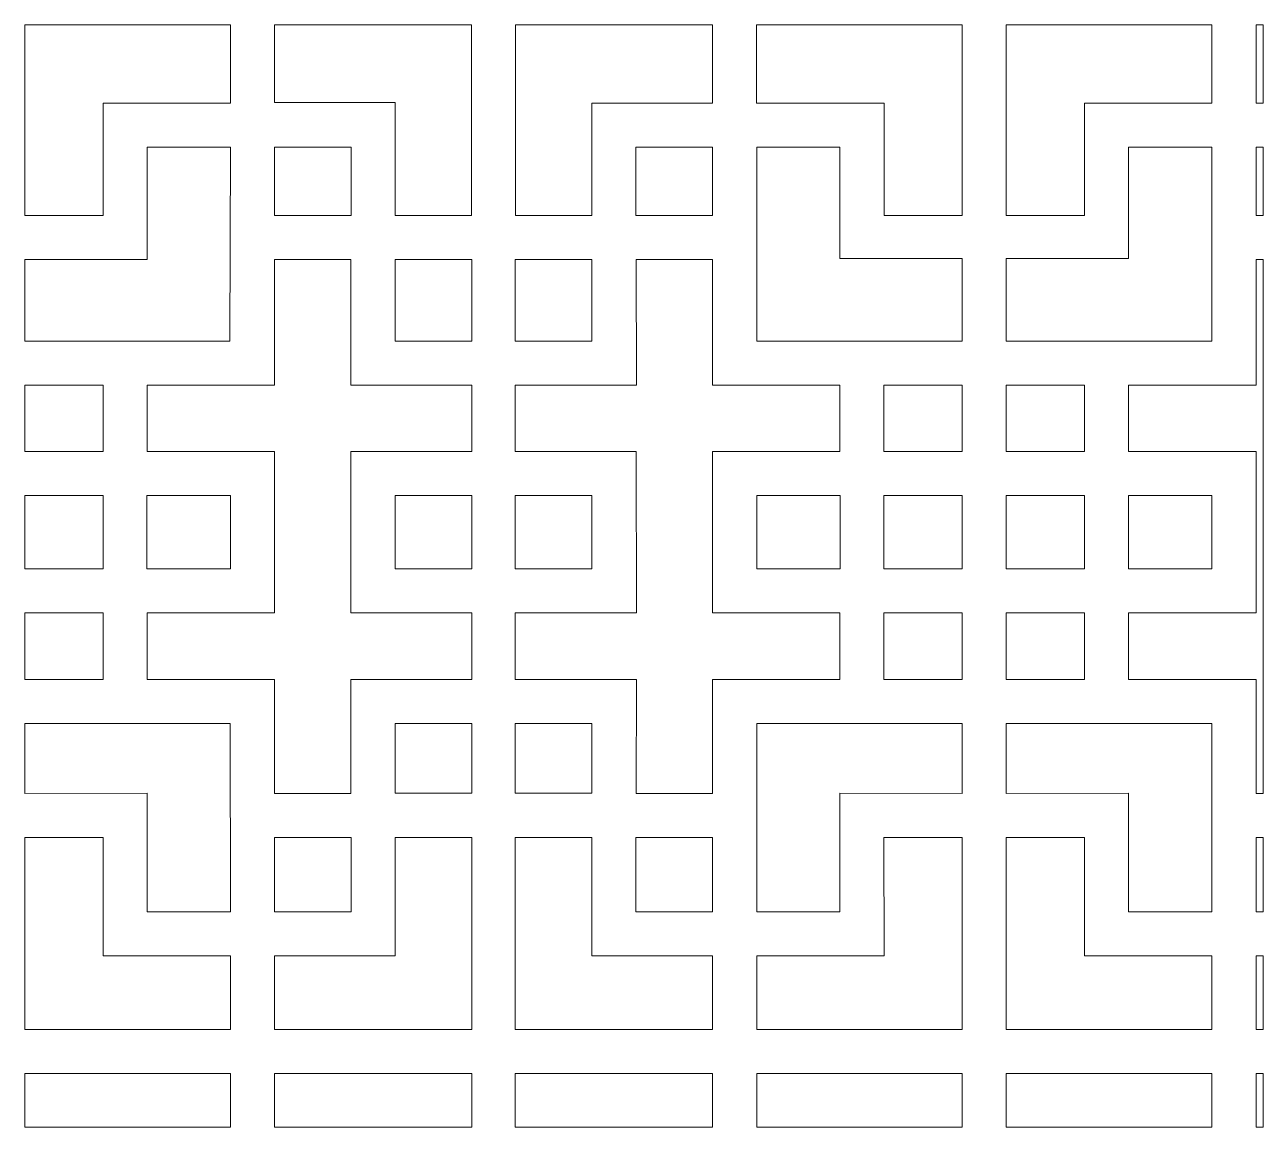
# Model space of a CAD drawing. Header units: centimetres. Extents: x -193 to 324, y -200 to 64.
# Drawn here: x -140.6 to -90, y -199.8 to -154.7 of the extents above; entities that cross this region are included whole.
import ezdxf

# ---------------------------------------------------------------- set-up
doc = ezdxf.new("R2010")
doc.units = ezdxf.units.CM
doc.header["$MEASUREMENT"] = 0
doc.layers.add('layer 1', color=7, linetype='Continuous')

msp = doc.modelspace()

# ---------------------------------------------------------------- linework, layer by layer
at = {"layer": 'layer 1', "color": 114, "lineweight": 9}
for points, knots in [([(-137.39316, -157.90268), (-137.39316, -157.90268), (-137.39315, -162.49268), (-137.39315, -162.49268), (-137.39315, -162.49268), (-137.39315, -162.49268), (-140.59065, -162.49268), (-140.59065, -162.49268), (-140.59065, -162.49268), (-140.59065, -162.49268), (-140.59065, -154.70268), (-140.59065, -154.70268), (-140.59065, -154.70268), (-140.59065, -154.70268), (-132.18565, -154.70268), (-132.18565, -154.70268), (-132.18565, -154.70268), (-132.18565, -154.70268), (-132.18565, -157.90268), (-132.18565, -157.90268), (-132.18565, -157.90268), (-132.18565, -157.90268), (-137.39316, -157.90268), (-137.39316, -157.90268)], [0, 0, 0, 0, 0.14285714, 0.14285714, 0.14285714, 0.14285714, 0.28571429, 0.28571429, 0.28571429, 0.28571429, 0.42857143, 0.42857143, 0.42857143, 0.42857143, 0.57142857, 0.57142857, 0.57142857, 0.57142857, 0.71428571, 0.71428571, 0.71428571, 0.71428571, 1, 1, 1, 1]), ([(-125.45315, -157.8771), (-125.45315, -157.8771), (-130.38565, -157.8771), (-130.38565, -157.8771), (-130.38565, -157.8771), (-130.38565, -157.8771), (-130.38565, -154.70268), (-130.38565, -154.70268), (-130.38565, -154.70268), (-130.38565, -154.70268), (-122.32815, -154.70268), (-122.32815, -154.70268), (-122.32815, -154.70268), (-122.32815, -154.70268), (-122.32815, -162.49268), (-122.32815, -162.49268), (-122.32815, -162.49268), (-122.32815, -162.49268), (-125.45315, -162.49268), (-125.45315, -162.49268), (-125.45315, -162.49268), (-125.45315, -162.49268), (-125.45315, -157.8771), (-125.45315, -157.8771)], [0, 0, 0, 0, 0.14285714, 0.14285714, 0.14285714, 0.14285714, 0.28571429, 0.28571429, 0.28571429, 0.28571429, 0.42857143, 0.42857143, 0.42857143, 0.42857143, 0.57142857, 0.57142857, 0.57142857, 0.57142857, 0.71428571, 0.71428571, 0.71428571, 0.71428571, 1, 1, 1, 1]), ([(-112.48065, -154.70268), (-112.48065, -154.70268), (-112.48065, -157.90268), (-112.48065, -157.90268), (-112.48065, -157.90268), (-112.48065, -157.90268), (-117.41315, -157.90267), (-117.41315, -157.90267), (-117.41315, -157.90267), (-117.41315, -157.90267), (-117.41315, -162.49268), (-117.41315, -162.49268), (-117.41315, -162.49268), (-117.41315, -162.49268), (-120.53815, -162.49268), (-120.53815, -162.49268), (-120.53815, -162.49268), (-120.53815, -162.49268), (-120.53815, -154.70268), (-120.53815, -154.70268), (-120.53815, -154.70268), (-120.53815, -154.70268), (-112.48065, -154.70268), (-112.48065, -154.70268)], [0, 0, 0, 0, 0.14285714, 0.14285714, 0.14285714, 0.14285714, 0.28571429, 0.28571429, 0.28571429, 0.28571429, 0.42857143, 0.42857143, 0.42857143, 0.42857143, 0.57142857, 0.57142857, 0.57142857, 0.57142857, 0.71428571, 0.71428571, 0.71428571, 0.71428571, 1, 1, 1, 1]), ([(-102.27565, -154.70268), (-102.27565, -154.70268), (-102.27565, -162.49268), (-102.27565, -162.49268), (-102.27565, -162.49268), (-102.27565, -162.49268), (-105.47315, -162.49268), (-105.47315, -162.49268), (-105.47315, -162.49268), (-105.47315, -162.49268), (-105.47315, -157.90268), (-105.47315, -157.90268), (-105.47315, -157.90268), (-105.47315, -157.90268), (-110.68065, -157.90268), (-110.68065, -157.90268), (-110.68065, -157.90268), (-110.68065, -157.90268), (-110.68065, -154.70268), (-110.68065, -154.70268), (-110.68065, -154.70268), (-110.68065, -154.70268), (-102.27565, -154.70268), (-102.27565, -154.70268)], [0, 0, 0, 0, 0.14285714, 0.14285714, 0.14285714, 0.14285714, 0.28571429, 0.28571429, 0.28571429, 0.28571429, 0.42857143, 0.42857143, 0.42857143, 0.42857143, 0.57142857, 0.57142857, 0.57142857, 0.57142857, 0.71428571, 0.71428571, 0.71428571, 0.71428571, 1, 1, 1, 1]), ([(-100.47609, -154.70268), (-100.47609, -154.70268), (-100.47609, -162.49268), (-100.47609, -162.49268), (-100.47609, -162.49268), (-100.47609, -162.49268), (-97.27859, -162.49268), (-97.27859, -162.49268), (-97.27859, -162.49268), (-97.27859, -162.49268), (-97.27859, -157.90268), (-97.27859, -157.90268), (-97.27859, -157.90268), (-97.27859, -157.90268), (-92.07109, -157.90268), (-92.07109, -157.90268), (-92.07109, -157.90268), (-92.07109, -157.90268), (-92.07109, -154.70268), (-92.07109, -154.70268), (-92.07109, -154.70268), (-92.07109, -154.70268), (-100.47609, -154.70268), (-100.47609, -154.70268)], [0, 0, 0, 0, 0.14285714, 0.14285714, 0.14285714, 0.14285714, 0.28571429, 0.28571429, 0.28571429, 0.28571429, 0.42857143, 0.42857143, 0.42857143, 0.42857143, 0.57142857, 0.57142857, 0.57142857, 0.57142857, 0.71428571, 0.71428571, 0.71428571, 0.71428571, 1, 1, 1, 1]), ([(-89.97661, -154.70268), (-89.97661, -154.70268), (-89.97661, -157.90266), (-89.97661, -157.90266), (-89.97661, -157.90266), (-89.97661, -157.90266), (-90.27109, -157.90268), (-90.27109, -157.90268), (-90.27109, -157.90268), (-90.27109, -157.90268), (-90.27109, -154.70268), (-90.27109, -154.70268), (-90.27109, -154.70268), (-90.27109, -154.70268), (-89.97661, -154.70268), (-89.97661, -154.70268)], [0, 0, 0, 0, 0.2, 0.2, 0.2, 0.2, 0.4, 0.4, 0.4, 0.4, 0.6, 0.6, 0.6, 0.6, 1, 1, 1, 1]), ([(-132.20426, -167.62774), (-132.20426, -167.62774), (-140.59065, -167.62767), (-140.59065, -167.62767), (-140.59065, -167.62767), (-140.59065, -167.62767), (-140.59065, -164.29267), (-140.59065, -164.29267), (-140.59065, -164.29267), (-140.59065, -164.29267), (-135.59065, -164.29313), (-135.59065, -164.29313), (-135.59065, -164.29313), (-135.59065, -164.29313), (-135.59065, -159.70268), (-135.59065, -159.70268), (-135.59065, -159.70268), (-135.59065, -159.70268), (-132.18815, -159.70268), (-132.18815, -159.70268), (-132.18815, -159.70268), (-132.18815, -159.70268), (-132.20426, -167.62774), (-132.20426, -167.62774)], [0, 0, 0, 0, 0.14285714, 0.14285714, 0.14285714, 0.14285714, 0.28571429, 0.28571429, 0.28571429, 0.28571429, 0.42857143, 0.42857143, 0.42857143, 0.42857143, 0.57142857, 0.57142857, 0.57142857, 0.57142857, 0.71428571, 0.71428571, 0.71428571, 0.71428571, 1, 1, 1, 1]), ([(-130.38565, -159.70268), (-130.38565, -159.70268), (-127.25315, -159.70268), (-127.25315, -159.70268), (-127.25315, -159.70268), (-127.25315, -159.70268), (-127.25315, -162.49268), (-127.25315, -162.49268), (-127.25315, -162.49268), (-127.25315, -162.49268), (-130.38565, -162.49268), (-130.38565, -162.49268), (-130.38565, -162.49268), (-130.38565, -162.49268), (-130.38565, -159.70268), (-130.38565, -159.70268)], [0, 0, 0, 0, 0.2, 0.2, 0.2, 0.2, 0.4, 0.4, 0.4, 0.4, 0.6, 0.6, 0.6, 0.6, 1, 1, 1, 1]), ([(-115.61315, -159.70268), (-115.61315, -159.70268), (-112.48065, -159.70268), (-112.48065, -159.70268), (-112.48065, -159.70268), (-112.48065, -159.70268), (-112.48065, -162.49268), (-112.48065, -162.49268), (-112.48065, -162.49268), (-112.48065, -162.49268), (-115.61315, -162.49268), (-115.61315, -162.49268), (-115.61315, -162.49268), (-115.61315, -162.49268), (-115.61315, -159.70268), (-115.61315, -159.70268)], [0, 0, 0, 0, 0.2, 0.2, 0.2, 0.2, 0.4, 0.4, 0.4, 0.4, 0.6, 0.6, 0.6, 0.6, 1, 1, 1, 1]), ([(-110.67815, -167.62767), (-110.67815, -167.62767), (-110.67815, -159.70268), (-110.67815, -159.70268), (-110.67815, -159.70268), (-110.67815, -159.70268), (-107.27412, -159.70268), (-107.27412, -159.70268), (-107.27412, -159.70268), (-107.27412, -159.70268), (-107.27565, -164.25893), (-107.27565, -164.25893), (-107.27565, -164.25893), (-107.27565, -164.25893), (-102.27565, -164.25893), (-102.27565, -164.25893), (-102.27565, -164.25893), (-102.27565, -164.25893), (-102.27565, -167.62767), (-102.27565, -167.62767), (-102.27565, -167.62767), (-102.27565, -167.62767), (-110.67815, -167.62767), (-110.67815, -167.62767)], [0, 0, 0, 0, 0.14285714, 0.14285714, 0.14285714, 0.14285714, 0.28571429, 0.28571429, 0.28571429, 0.28571429, 0.42857143, 0.42857143, 0.42857143, 0.42857143, 0.57142857, 0.57142857, 0.57142857, 0.57142857, 0.71428571, 0.71428571, 0.71428571, 0.71428571, 1, 1, 1, 1]), ([(-92.07359, -167.62767), (-92.07359, -167.62767), (-92.07359, -159.70268), (-92.07359, -159.70268), (-92.07359, -159.70268), (-92.07359, -159.70268), (-95.47762, -159.70268), (-95.47762, -159.70268), (-95.47762, -159.70268), (-95.47762, -159.70268), (-95.47609, -164.25893), (-95.47609, -164.25893), (-95.47609, -164.25893), (-95.47609, -164.25893), (-100.47609, -164.25893), (-100.47609, -164.25893), (-100.47609, -164.25893), (-100.47609, -164.25893), (-100.47609, -167.62767), (-100.47609, -167.62767), (-100.47609, -167.62767), (-100.47609, -167.62767), (-92.07359, -167.62767), (-92.07359, -167.62767)], [0, 0, 0, 0, 0.14285714, 0.14285714, 0.14285714, 0.14285714, 0.28571429, 0.28571429, 0.28571429, 0.28571429, 0.42857143, 0.42857143, 0.42857143, 0.42857143, 0.57142857, 0.57142857, 0.57142857, 0.57142857, 0.71428571, 0.71428571, 0.71428571, 0.71428571, 1, 1, 1, 1]), ([(-89.97661, -159.70268), (-89.97661, -159.70268), (-89.97661, -162.49266), (-89.97661, -162.49266), (-89.97661, -162.49266), (-89.97661, -162.49266), (-90.27109, -162.49268), (-90.27109, -162.49268), (-90.27109, -162.49268), (-90.27109, -162.49268), (-90.27109, -159.70268), (-90.27109, -159.70268), (-90.27109, -159.70268), (-90.27109, -159.70268), (-89.97661, -159.70268), (-89.97661, -159.70268)], [0, 0, 0, 0, 0.2, 0.2, 0.2, 0.2, 0.4, 0.4, 0.4, 0.4, 0.6, 0.6, 0.6, 0.6, 1, 1, 1, 1]), ([(-130.38564, -172.14268), (-130.38564, -172.14268), (-130.38565, -178.73766), (-130.38565, -178.73766), (-130.38565, -178.73766), (-130.38565, -178.73766), (-135.59065, -178.73767), (-135.59065, -178.73767), (-135.59065, -178.73767), (-135.59065, -178.73767), (-135.59065, -181.45767), (-135.59065, -181.45767), (-135.59065, -181.45767), (-135.59065, -181.45767), (-130.38565, -181.45767), (-130.38565, -181.45767), (-130.38565, -181.45767), (-130.38565, -181.45767), (-130.38565, -186.11768), (-130.38565, -186.11768), (-130.38565, -186.11768), (-130.38565, -186.11768), (-127.25815, -186.11768), (-127.25815, -186.11768), (-127.25815, -186.11768), (-127.25815, -186.11768), (-127.25815, -181.45519), (-127.25815, -181.45519), (-127.25815, -181.45519), (-127.25815, -181.45519), (-122.32315, -181.45767), (-122.32315, -181.45767), (-122.32315, -181.45767), (-122.32315, -181.45767), (-122.32315, -178.73767), (-122.32315, -178.73767), (-122.32315, -178.73767), (-122.32315, -178.73767), (-127.25815, -178.73767), (-127.25815, -178.73767), (-127.25815, -178.73767), (-127.25815, -178.73767), (-127.25815, -172.14269), (-127.25815, -172.14269), (-127.25815, -172.14269), (-127.25815, -172.14269), (-122.32315, -172.14268), (-122.32315, -172.14268), (-122.32315, -172.14268), (-122.32315, -172.14268), (-122.32315, -169.43017), (-122.32315, -169.43017), (-122.32315, -169.43017), (-122.32315, -169.43017), (-127.25815, -169.43018), (-127.25815, -169.43018), (-127.25815, -169.43018), (-127.25815, -169.43018), (-127.25815, -164.29267), (-127.25815, -164.29267), (-127.25815, -164.29267), (-127.25815, -164.29267), (-130.38565, -164.29267), (-130.38565, -164.29267), (-130.38565, -164.29267), (-130.38565, -164.29267), (-130.38565, -169.43017), (-130.38565, -169.43017), (-130.38565, -169.43017), (-130.38565, -169.43017), (-135.59065, -169.43017), (-135.59065, -169.43017), (-135.59065, -169.43017), (-135.59065, -169.43017), (-135.59065, -172.14268), (-135.59065, -172.14268), (-135.59065, -172.14268), (-135.59065, -172.14268), (-130.38564, -172.14268), (-130.38564, -172.14268)], [0, 0, 0, 0, 0.04761905, 0.04761905, 0.04761905, 0.04761905, 0.0952381, 0.0952381, 0.0952381, 0.0952381, 0.14285714, 0.14285714, 0.14285714, 0.14285714, 0.19047619, 0.19047619, 0.19047619, 0.19047619, 0.23809524, 0.23809524, 0.23809524, 0.23809524, 0.28571429, 0.28571429, 0.28571429, 0.28571429, 0.33333333, 0.33333333, 0.33333333, 0.33333333, 0.38095238, 0.38095238, 0.38095238, 0.38095238, 0.42857143, 0.42857143, 0.42857143, 0.42857143, 0.47619048, 0.47619048, 0.47619048, 0.47619048, 0.52380952, 0.52380952, 0.52380952, 0.52380952, 0.57142857, 0.57142857, 0.57142857, 0.57142857, 0.61904762, 0.61904762, 0.61904762, 0.61904762, 0.66666667, 0.66666667, 0.66666667, 0.66666667, 0.71428571, 0.71428571, 0.71428571, 0.71428571, 0.76190476, 0.76190476, 0.76190476, 0.76190476, 0.80952381, 0.80952381, 0.80952381, 0.80952381, 0.85714286, 0.85714286, 0.85714286, 0.85714286, 0.9047619, 0.9047619, 0.9047619, 0.9047619, 1, 1, 1, 1]), ([(-125.45315, -164.29517), (-125.45315, -164.29517), (-122.32315, -164.29517), (-122.32315, -164.29517), (-122.32315, -164.29517), (-122.32315, -164.29517), (-122.32315, -167.62767), (-122.32315, -167.62767), (-122.32315, -167.62767), (-122.32315, -167.62767), (-125.45315, -167.62767), (-125.45315, -167.62767), (-125.45315, -167.62767), (-125.45315, -167.62767), (-125.45315, -164.29517), (-125.45315, -164.29517)], [0, 0, 0, 0, 0.2, 0.2, 0.2, 0.2, 0.4, 0.4, 0.4, 0.4, 0.6, 0.6, 0.6, 0.6, 1, 1, 1, 1]), ([(-115.59567, -178.73767), (-115.59567, -178.73767), (-115.60815, -172.14267), (-115.60815, -172.14267), (-115.60815, -172.14267), (-115.60815, -172.14267), (-120.54315, -172.14268), (-120.54315, -172.14268), (-120.54315, -172.14268), (-120.54315, -172.14268), (-120.54315, -169.43017), (-120.54315, -169.43017), (-120.54315, -169.43017), (-120.54315, -169.43017), (-115.59568, -169.43017), (-115.59568, -169.43017), (-115.59568, -169.43017), (-115.59568, -169.43017), (-115.60815, -164.29267), (-115.60815, -164.29267), (-115.60815, -164.29267), (-115.60815, -164.29267), (-112.48065, -164.29267), (-112.48065, -164.29267), (-112.48065, -164.29267), (-112.48065, -164.29267), (-112.48065, -169.43017), (-112.48065, -169.43017), (-112.48065, -169.43017), (-112.48065, -169.43017), (-107.27565, -169.43017), (-107.27565, -169.43017), (-107.27565, -169.43017), (-107.27565, -169.43017), (-107.27565, -172.14268), (-107.27565, -172.14268), (-107.27565, -172.14268), (-107.27565, -172.14268), (-112.48065, -172.14267), (-112.48065, -172.14267), (-112.48065, -172.14267), (-112.48065, -172.14267), (-112.48065, -178.73768), (-112.48065, -178.73768), (-112.48065, -178.73768), (-112.48065, -178.73768), (-107.27565, -178.73767), (-107.27565, -178.73767), (-107.27565, -178.73767), (-107.27565, -178.73767), (-107.27565, -181.45767), (-107.27565, -181.45767), (-107.27565, -181.45767), (-107.27565, -181.45767), (-112.48065, -181.45518), (-112.48065, -181.45518), (-112.48065, -181.45518), (-112.48065, -181.45518), (-112.48065, -186.11768), (-112.48065, -186.11768), (-112.48065, -186.11768), (-112.48065, -186.11768), (-115.60815, -186.11768), (-115.60815, -186.11768), (-115.60815, -186.11768), (-115.60815, -186.11768), (-115.59568, -181.45767), (-115.59568, -181.45767), (-115.59568, -181.45767), (-115.59568, -181.45767), (-120.54315, -181.45767), (-120.54315, -181.45767), (-120.54315, -181.45767), (-120.54315, -181.45767), (-120.54315, -178.73767), (-120.54315, -178.73767), (-120.54315, -178.73767), (-120.54315, -178.73767), (-115.59567, -178.73767), (-115.59567, -178.73767)], [0, 0, 0, 0, 0.04761905, 0.04761905, 0.04761905, 0.04761905, 0.0952381, 0.0952381, 0.0952381, 0.0952381, 0.14285714, 0.14285714, 0.14285714, 0.14285714, 0.19047619, 0.19047619, 0.19047619, 0.19047619, 0.23809524, 0.23809524, 0.23809524, 0.23809524, 0.28571429, 0.28571429, 0.28571429, 0.28571429, 0.33333333, 0.33333333, 0.33333333, 0.33333333, 0.38095238, 0.38095238, 0.38095238, 0.38095238, 0.42857143, 0.42857143, 0.42857143, 0.42857143, 0.47619048, 0.47619048, 0.47619048, 0.47619048, 0.52380952, 0.52380952, 0.52380952, 0.52380952, 0.57142857, 0.57142857, 0.57142857, 0.57142857, 0.61904762, 0.61904762, 0.61904762, 0.61904762, 0.66666667, 0.66666667, 0.66666667, 0.66666667, 0.71428571, 0.71428571, 0.71428571, 0.71428571, 0.76190476, 0.76190476, 0.76190476, 0.76190476, 0.80952381, 0.80952381, 0.80952381, 0.80952381, 0.85714286, 0.85714286, 0.85714286, 0.85714286, 0.9047619, 0.9047619, 0.9047619, 0.9047619, 1, 1, 1, 1]), ([(-120.54315, -164.29517), (-120.54315, -164.29517), (-117.41315, -164.29517), (-117.41315, -164.29517), (-117.41315, -164.29517), (-117.41315, -164.29517), (-117.41315, -167.62767), (-117.41315, -167.62767), (-117.41315, -167.62767), (-117.41315, -167.62767), (-120.54315, -167.62767), (-120.54315, -167.62767), (-120.54315, -167.62767), (-120.54315, -167.62767), (-120.54315, -164.29517), (-120.54315, -164.29517)], [0, 0, 0, 0, 0.2, 0.2, 0.2, 0.2, 0.4, 0.4, 0.4, 0.4, 0.6, 0.6, 0.6, 0.6, 1, 1, 1, 1]), ([(-89.97661, -164.29267), (-89.97661, -164.29267), (-89.97661, -186.11763), (-89.97661, -186.11763), (-89.97661, -186.11763), (-89.97661, -186.11763), (-90.27109, -186.11768), (-90.27109, -186.11768), (-90.27109, -186.11768), (-90.27109, -186.11768), (-90.27109, -181.45518), (-90.27109, -181.45518), (-90.27109, -181.45518), (-90.27109, -181.45518), (-95.47609, -181.45767), (-95.47609, -181.45767), (-95.47609, -181.45767), (-95.47609, -181.45767), (-95.47609, -178.73767), (-95.47609, -178.73767), (-95.47609, -178.73767), (-95.47609, -178.73767), (-90.27109, -178.73768), (-90.27109, -178.73768), (-90.27109, -178.73768), (-90.27109, -178.73768), (-90.27109, -172.14267), (-90.27109, -172.14267), (-90.27109, -172.14267), (-90.27109, -172.14267), (-95.47609, -172.14268), (-95.47609, -172.14268), (-95.47609, -172.14268), (-95.47609, -172.14268), (-95.47609, -169.43017), (-95.47609, -169.43017), (-95.47609, -169.43017), (-95.47609, -169.43017), (-90.27109, -169.43017), (-90.27109, -169.43017), (-90.27109, -169.43017), (-90.27109, -169.43017), (-90.27109, -164.29267), (-90.27109, -164.29267), (-90.27109, -164.29267), (-90.27109, -164.29267), (-89.97661, -164.29267), (-89.97661, -164.29267)], [0, 0, 0, 0, 0.07692308, 0.07692308, 0.07692308, 0.07692308, 0.15384615, 0.15384615, 0.15384615, 0.15384615, 0.23076923, 0.23076923, 0.23076923, 0.23076923, 0.30769231, 0.30769231, 0.30769231, 0.30769231, 0.38461538, 0.38461538, 0.38461538, 0.38461538, 0.46153846, 0.46153846, 0.46153846, 0.46153846, 0.53846154, 0.53846154, 0.53846154, 0.53846154, 0.61538462, 0.61538462, 0.61538462, 0.61538462, 0.69230769, 0.69230769, 0.69230769, 0.69230769, 0.76923077, 0.76923077, 0.76923077, 0.76923077, 0.84615385, 0.84615385, 0.84615385, 0.84615385, 1, 1, 1, 1]), ([(-140.59065, -169.42768), (-140.59065, -169.42768), (-137.39065, -169.42768), (-137.39065, -169.42768), (-137.39065, -169.42768), (-137.39065, -169.42768), (-137.39065, -172.14268), (-137.39065, -172.14268), (-137.39065, -172.14268), (-137.39065, -172.14268), (-140.59065, -172.14268), (-140.59065, -172.14268), (-140.59065, -172.14268), (-140.59065, -172.14268), (-140.59065, -169.42768), (-140.59065, -169.42768)], [0, 0, 0, 0, 0.2, 0.2, 0.2, 0.2, 0.4, 0.4, 0.4, 0.4, 0.6, 0.6, 0.6, 0.6, 1, 1, 1, 1]), ([(-105.47565, -169.42768), (-105.47565, -169.42768), (-102.27565, -169.42768), (-102.27565, -169.42768), (-102.27565, -169.42768), (-102.27565, -169.42768), (-102.27565, -172.14268), (-102.27565, -172.14268), (-102.27565, -172.14268), (-102.27565, -172.14268), (-105.47565, -172.14268), (-105.47565, -172.14268), (-105.47565, -172.14268), (-105.47565, -172.14268), (-105.47565, -169.42768), (-105.47565, -169.42768)], [0, 0, 0, 0, 0.2, 0.2, 0.2, 0.2, 0.4, 0.4, 0.4, 0.4, 0.6, 0.6, 0.6, 0.6, 1, 1, 1, 1]), ([(-97.27609, -169.42768), (-97.27609, -169.42768), (-100.47609, -169.42768), (-100.47609, -169.42768), (-100.47609, -169.42768), (-100.47609, -169.42768), (-100.47609, -172.14268), (-100.47609, -172.14268), (-100.47609, -172.14268), (-100.47609, -172.14268), (-97.27609, -172.14268), (-97.27609, -172.14268), (-97.27609, -172.14268), (-97.27609, -172.14268), (-97.27609, -169.42768), (-97.27609, -169.42768)], [0, 0, 0, 0, 0.2, 0.2, 0.2, 0.2, 0.4, 0.4, 0.4, 0.4, 0.6, 0.6, 0.6, 0.6, 1, 1, 1, 1]), ([(-140.59065, -173.94268), (-140.59065, -173.94268), (-137.39065, -173.94268), (-137.39065, -173.94268), (-137.39065, -173.94268), (-137.39065, -173.94268), (-137.39065, -176.93767), (-137.39065, -176.93767), (-137.39065, -176.93767), (-137.39065, -176.93767), (-140.59065, -176.93767), (-140.59065, -176.93767), (-140.59065, -176.93767), (-140.59065, -176.93767), (-140.59065, -173.94268), (-140.59065, -173.94268)], [0, 0, 0, 0, 0.2, 0.2, 0.2, 0.2, 0.4, 0.4, 0.4, 0.4, 0.6, 0.6, 0.6, 0.6, 1, 1, 1, 1]), ([(-135.59565, -173.94268), (-135.59565, -173.94268), (-132.18815, -173.94268), (-132.18815, -173.94268), (-132.18815, -173.94268), (-132.18815, -173.94268), (-132.18815, -176.93267), (-132.18815, -176.93267), (-132.18815, -176.93267), (-132.18815, -176.93267), (-135.59565, -176.93267), (-135.59565, -176.93267), (-135.59565, -176.93267), (-135.59565, -176.93267), (-135.59565, -173.94268), (-135.59565, -173.94268)], [0, 0, 0, 0, 0.2, 0.2, 0.2, 0.2, 0.4, 0.4, 0.4, 0.4, 0.6, 0.6, 0.6, 0.6, 1, 1, 1, 1]), ([(-125.45315, -173.94017), (-125.45315, -173.94017), (-122.32065, -173.94017), (-122.32065, -173.94017), (-122.32065, -173.94017), (-122.32065, -173.94017), (-122.32065, -176.93767), (-122.32065, -176.93767), (-122.32065, -176.93767), (-122.32065, -176.93767), (-125.45315, -176.93767), (-125.45315, -176.93767), (-125.45315, -176.93767), (-125.45315, -176.93767), (-125.45315, -173.94017), (-125.45315, -173.94017)], [0, 0, 0, 0, 0.2, 0.2, 0.2, 0.2, 0.4, 0.4, 0.4, 0.4, 0.6, 0.6, 0.6, 0.6, 1, 1, 1, 1]), ([(-120.54315, -173.94017), (-120.54315, -173.94017), (-117.41315, -173.94017), (-117.41315, -173.94017), (-117.41315, -173.94017), (-117.41315, -173.94017), (-117.41315, -176.93767), (-117.41315, -176.93767), (-117.41315, -176.93767), (-117.41315, -176.93767), (-120.54315, -176.93767), (-120.54315, -176.93767), (-120.54315, -176.93767), (-120.54315, -176.93767), (-120.54315, -173.94017), (-120.54315, -173.94017)], [0, 0, 0, 0, 0.2, 0.2, 0.2, 0.2, 0.4, 0.4, 0.4, 0.4, 0.6, 0.6, 0.6, 0.6, 1, 1, 1, 1]), ([(-110.67815, -173.94268), (-110.67815, -173.94268), (-107.27065, -173.94268), (-107.27065, -173.94268), (-107.27065, -173.94268), (-107.27065, -173.94268), (-107.27065, -176.93267), (-107.27065, -176.93267), (-107.27065, -176.93267), (-107.27065, -176.93267), (-110.67815, -176.93267), (-110.67815, -176.93267), (-110.67815, -176.93267), (-110.67815, -176.93267), (-110.67815, -173.94268), (-110.67815, -173.94268)], [0, 0, 0, 0, 0.2, 0.2, 0.2, 0.2, 0.4, 0.4, 0.4, 0.4, 0.6, 0.6, 0.6, 0.6, 1, 1, 1, 1]), ([(-105.47565, -173.94268), (-105.47565, -173.94268), (-102.27565, -173.94268), (-102.27565, -173.94268), (-102.27565, -173.94268), (-102.27565, -173.94268), (-102.27565, -176.93767), (-102.27565, -176.93767), (-102.27565, -176.93767), (-102.27565, -176.93767), (-105.47565, -176.93767), (-105.47565, -176.93767), (-105.47565, -176.93767), (-105.47565, -176.93767), (-105.47565, -173.94268), (-105.47565, -173.94268)], [0, 0, 0, 0, 0.2, 0.2, 0.2, 0.2, 0.4, 0.4, 0.4, 0.4, 0.6, 0.6, 0.6, 0.6, 1, 1, 1, 1]), ([(-97.27609, -173.94268), (-97.27609, -173.94268), (-100.47609, -173.94268), (-100.47609, -173.94268), (-100.47609, -173.94268), (-100.47609, -173.94268), (-100.47609, -176.93767), (-100.47609, -176.93767), (-100.47609, -176.93767), (-100.47609, -176.93767), (-97.27609, -176.93767), (-97.27609, -176.93767), (-97.27609, -176.93767), (-97.27609, -176.93767), (-97.27609, -173.94268), (-97.27609, -173.94268)], [0, 0, 0, 0, 0.2, 0.2, 0.2, 0.2, 0.4, 0.4, 0.4, 0.4, 0.6, 0.6, 0.6, 0.6, 1, 1, 1, 1]), ([(-92.07359, -173.94268), (-92.07359, -173.94268), (-95.48109, -173.94268), (-95.48109, -173.94268), (-95.48109, -173.94268), (-95.48109, -173.94268), (-95.48109, -176.93267), (-95.48109, -176.93267), (-95.48109, -176.93267), (-95.48109, -176.93267), (-92.07359, -176.93267), (-92.07359, -176.93267), (-92.07359, -176.93267), (-92.07359, -176.93267), (-92.07359, -173.94268), (-92.07359, -173.94268)], [0, 0, 0, 0, 0.2, 0.2, 0.2, 0.2, 0.4, 0.4, 0.4, 0.4, 0.6, 0.6, 0.6, 0.6, 1, 1, 1, 1]), ([(-140.59014, -178.73354), (-140.59014, -178.73354), (-137.39225, -178.73354), (-137.39225, -178.73354), (-137.39225, -178.73354), (-137.39225, -178.73354), (-137.39225, -181.4599), (-137.39225, -181.4599), (-137.39225, -181.4599), (-137.39225, -181.4599), (-140.59014, -181.4599), (-140.59014, -181.4599), (-140.59014, -181.4599), (-140.59014, -181.4599), (-140.59014, -178.73354), (-140.59014, -178.73354)], [0, 0, 0, 0, 0.2, 0.2, 0.2, 0.2, 0.4, 0.4, 0.4, 0.4, 0.6, 0.6, 0.6, 0.6, 1, 1, 1, 1]), ([(-105.47565, -178.73518), (-105.47565, -178.73518), (-102.27565, -178.73518), (-102.27565, -178.73518), (-102.27565, -178.73518), (-102.27565, -178.73518), (-102.27565, -181.45767), (-102.27565, -181.45767), (-102.27565, -181.45767), (-102.27565, -181.45767), (-105.47565, -181.45767), (-105.47565, -181.45767), (-105.47565, -181.45767), (-105.47565, -181.45767), (-105.47565, -178.73518), (-105.47565, -178.73518)], [0, 0, 0, 0, 0.2, 0.2, 0.2, 0.2, 0.4, 0.4, 0.4, 0.4, 0.6, 0.6, 0.6, 0.6, 1, 1, 1, 1]), ([(-97.27609, -178.73518), (-97.27609, -178.73518), (-100.47609, -178.73518), (-100.47609, -178.73518), (-100.47609, -178.73518), (-100.47609, -178.73518), (-100.47609, -181.45767), (-100.47609, -181.45767), (-100.47609, -181.45767), (-100.47609, -181.45767), (-97.27609, -181.45767), (-97.27609, -181.45767), (-97.27609, -181.45767), (-97.27609, -181.45767), (-97.27609, -178.73518), (-97.27609, -178.73518)], [0, 0, 0, 0, 0.2, 0.2, 0.2, 0.2, 0.4, 0.4, 0.4, 0.4, 0.6, 0.6, 0.6, 0.6, 1, 1, 1, 1]), ([(-135.59065, -186.11268), (-135.59065, -186.11268), (-140.59065, -186.1139), (-140.59065, -186.1139), (-140.59065, -186.1139), (-140.59065, -186.1139), (-140.59065, -183.25768), (-140.59065, -183.25768), (-140.59065, -183.25768), (-140.59065, -183.25768), (-132.19355, -183.25768), (-132.19355, -183.25768), (-132.19355, -183.25768), (-132.19355, -183.25768), (-132.18815, -190.96018), (-132.18815, -190.96018), (-132.18815, -190.96018), (-132.18815, -190.96018), (-135.59065, -190.96018), (-135.59065, -190.96018), (-135.59065, -190.96018), (-135.59065, -190.96018), (-135.59065, -186.11268), (-135.59065, -186.11268)], [0, 0, 0, 0, 0.14285714, 0.14285714, 0.14285714, 0.14285714, 0.28571429, 0.28571429, 0.28571429, 0.28571429, 0.42857143, 0.42857143, 0.42857143, 0.42857143, 0.57142857, 0.57142857, 0.57142857, 0.57142857, 0.71428571, 0.71428571, 0.71428571, 0.71428571, 1, 1, 1, 1]), ([(-125.45315, -183.25518), (-125.45315, -183.25518), (-122.32315, -183.25518), (-122.32315, -183.25518), (-122.32315, -183.25518), (-122.32315, -183.25518), (-122.32315, -186.11268), (-122.32315, -186.11268), (-122.32315, -186.11268), (-122.32315, -186.11268), (-125.45315, -186.11268), (-125.45315, -186.11268), (-125.45315, -186.11268), (-125.45315, -186.11268), (-125.45315, -183.25518), (-125.45315, -183.25518)], [0, 0, 0, 0, 0.2, 0.2, 0.2, 0.2, 0.4, 0.4, 0.4, 0.4, 0.6, 0.6, 0.6, 0.6, 1, 1, 1, 1]), ([(-120.54315, -183.25518), (-120.54315, -183.25518), (-117.41065, -183.25518), (-117.41065, -183.25518), (-117.41065, -183.25518), (-117.41065, -183.25518), (-117.41065, -186.11268), (-117.41065, -186.11268), (-117.41065, -186.11268), (-117.41065, -186.11268), (-120.54315, -186.11268), (-120.54315, -186.11268), (-120.54315, -186.11268), (-120.54315, -186.11268), (-120.54315, -183.25518), (-120.54315, -183.25518)], [0, 0, 0, 0, 0.2, 0.2, 0.2, 0.2, 0.4, 0.4, 0.4, 0.4, 0.6, 0.6, 0.6, 0.6, 1, 1, 1, 1]), ([(-107.27565, -186.11268), (-107.27565, -186.11268), (-102.27565, -186.11768), (-102.27565, -186.11768), (-102.27565, -186.11768), (-102.27565, -186.11768), (-102.27565, -183.25768), (-102.27565, -183.25768), (-102.27565, -183.25768), (-102.27565, -183.25768), (-110.67815, -183.25768), (-110.67815, -183.25768), (-110.67815, -183.25768), (-110.67815, -183.25768), (-110.67815, -190.96018), (-110.67815, -190.96018), (-110.67815, -190.96018), (-110.67815, -190.96018), (-107.27565, -190.96018), (-107.27565, -190.96018), (-107.27565, -190.96018), (-107.27565, -190.96018), (-107.27565, -186.11268), (-107.27565, -186.11268)], [0, 0, 0, 0, 0.14285714, 0.14285714, 0.14285714, 0.14285714, 0.28571429, 0.28571429, 0.28571429, 0.28571429, 0.42857143, 0.42857143, 0.42857143, 0.42857143, 0.57142857, 0.57142857, 0.57142857, 0.57142857, 0.71428571, 0.71428571, 0.71428571, 0.71428571, 1, 1, 1, 1]), ([(-95.47609, -186.11268), (-95.47609, -186.11268), (-100.47609, -186.11768), (-100.47609, -186.11768), (-100.47609, -186.11768), (-100.47609, -186.11768), (-100.47609, -183.25768), (-100.47609, -183.25768), (-100.47609, -183.25768), (-100.47609, -183.25768), (-92.07359, -183.25768), (-92.07359, -183.25768), (-92.07359, -183.25768), (-92.07359, -183.25768), (-92.07359, -190.96018), (-92.07359, -190.96018), (-92.07359, -190.96018), (-92.07359, -190.96018), (-95.47609, -190.96018), (-95.47609, -190.96018), (-95.47609, -190.96018), (-95.47609, -190.96018), (-95.47609, -186.11268), (-95.47609, -186.11268)], [0, 0, 0, 0, 0.14285714, 0.14285714, 0.14285714, 0.14285714, 0.28571429, 0.28571429, 0.28571429, 0.28571429, 0.42857143, 0.42857143, 0.42857143, 0.42857143, 0.57142857, 0.57142857, 0.57142857, 0.57142857, 0.71428571, 0.71428571, 0.71428571, 0.71428571, 1, 1, 1, 1]), ([(-140.59065, -187.91518), (-140.59065, -187.91518), (-137.39065, -187.91518), (-137.39065, -187.91518), (-137.39065, -187.91518), (-137.39065, -187.91518), (-137.39314, -192.76018), (-137.39314, -192.76018), (-137.39314, -192.76018), (-137.39314, -192.76018), (-132.18815, -192.76018), (-132.18815, -192.76018), (-132.18815, -192.76018), (-132.18815, -192.76018), (-132.18815, -195.77018), (-132.18815, -195.77018), (-132.18815, -195.77018), (-132.18815, -195.77018), (-140.59065, -195.77018), (-140.59065, -195.77018), (-140.59065, -195.77018), (-140.59065, -195.77018), (-140.59065, -187.91518), (-140.59065, -187.91518)], [0, 0, 0, 0, 0.14285714, 0.14285714, 0.14285714, 0.14285714, 0.28571429, 0.28571429, 0.28571429, 0.28571429, 0.42857143, 0.42857143, 0.42857143, 0.42857143, 0.57142857, 0.57142857, 0.57142857, 0.57142857, 0.71428571, 0.71428571, 0.71428571, 0.71428571, 1, 1, 1, 1]), ([(-130.38565, -187.91268), (-130.38565, -187.91268), (-127.25315, -187.91268), (-127.25315, -187.91268), (-127.25315, -187.91268), (-127.25315, -187.91268), (-127.25315, -190.96018), (-127.25315, -190.96018), (-127.25315, -190.96018), (-127.25315, -190.96018), (-130.38565, -190.96018), (-130.38565, -190.96018), (-130.38565, -190.96018), (-130.38565, -190.96018), (-130.38565, -187.91268), (-130.38565, -187.91268)], [0, 0, 0, 0, 0.2, 0.2, 0.2, 0.2, 0.4, 0.4, 0.4, 0.4, 0.6, 0.6, 0.6, 0.6, 1, 1, 1, 1]), ([(-125.45315, -192.76018), (-125.45315, -192.76018), (-125.45315, -187.91518), (-125.45315, -187.91518), (-125.45315, -187.91518), (-125.45315, -187.91518), (-122.32315, -187.91518), (-122.32315, -187.91518), (-122.32315, -187.91518), (-122.32315, -187.91518), (-122.32315, -195.77018), (-122.32315, -195.77018), (-122.32315, -195.77018), (-122.32315, -195.77018), (-130.38565, -195.77018), (-130.38565, -195.77018), (-130.38565, -195.77018), (-130.38565, -195.77018), (-130.38565, -192.76018), (-130.38565, -192.76018), (-130.38565, -192.76018), (-130.38565, -192.76018), (-125.45315, -192.76018), (-125.45315, -192.76018)], [0, 0, 0, 0, 0.14285714, 0.14285714, 0.14285714, 0.14285714, 0.28571429, 0.28571429, 0.28571429, 0.28571429, 0.42857143, 0.42857143, 0.42857143, 0.42857143, 0.57142857, 0.57142857, 0.57142857, 0.57142857, 0.71428571, 0.71428571, 0.71428571, 0.71428571, 1, 1, 1, 1]), ([(-120.54315, -195.77018), (-120.54315, -195.77018), (-120.54315, -187.91518), (-120.54315, -187.91518), (-120.54315, -187.91518), (-120.54315, -187.91518), (-117.41064, -187.91518), (-117.41064, -187.91518), (-117.41064, -187.91518), (-117.41064, -187.91518), (-117.41315, -192.76018), (-117.41315, -192.76018), (-117.41315, -192.76018), (-117.41315, -192.76018), (-112.48065, -192.76018), (-112.48065, -192.76018), (-112.48065, -192.76018), (-112.48065, -192.76018), (-112.48065, -195.77018), (-112.48065, -195.77018), (-112.48065, -195.77018), (-112.48065, -195.77018), (-120.54315, -195.77018), (-120.54315, -195.77018)], [0, 0, 0, 0, 0.14285714, 0.14285714, 0.14285714, 0.14285714, 0.28571429, 0.28571429, 0.28571429, 0.28571429, 0.42857143, 0.42857143, 0.42857143, 0.42857143, 0.57142857, 0.57142857, 0.57142857, 0.57142857, 0.71428571, 0.71428571, 0.71428571, 0.71428571, 1, 1, 1, 1]), ([(-115.61315, -187.91268), (-115.61315, -187.91268), (-112.48065, -187.91268), (-112.48065, -187.91268), (-112.48065, -187.91268), (-112.48065, -187.91268), (-112.48065, -190.96018), (-112.48065, -190.96018), (-112.48065, -190.96018), (-112.48065, -190.96018), (-115.61315, -190.96018), (-115.61315, -190.96018), (-115.61315, -190.96018), (-115.61315, -190.96018), (-115.61315, -187.91268), (-115.61315, -187.91268)], [0, 0, 0, 0, 0.2, 0.2, 0.2, 0.2, 0.4, 0.4, 0.4, 0.4, 0.6, 0.6, 0.6, 0.6, 1, 1, 1, 1]), ([(-102.27565, -195.77018), (-102.27565, -195.77018), (-102.27565, -187.91518), (-102.27565, -187.91518), (-102.27565, -187.91518), (-102.27565, -187.91518), (-105.47565, -187.91518), (-105.47565, -187.91518), (-105.47565, -187.91518), (-105.47565, -187.91518), (-105.47315, -192.76018), (-105.47315, -192.76018), (-105.47315, -192.76018), (-105.47315, -192.76018), (-110.67815, -192.76018), (-110.67815, -192.76018), (-110.67815, -192.76018), (-110.67815, -192.76018), (-110.67815, -195.77018), (-110.67815, -195.77018), (-110.67815, -195.77018), (-110.67815, -195.77018), (-102.27565, -195.77018), (-102.27565, -195.77018)], [0, 0, 0, 0, 0.14285714, 0.14285714, 0.14285714, 0.14285714, 0.28571429, 0.28571429, 0.28571429, 0.28571429, 0.42857143, 0.42857143, 0.42857143, 0.42857143, 0.57142857, 0.57142857, 0.57142857, 0.57142857, 0.71428571, 0.71428571, 0.71428571, 0.71428571, 1, 1, 1, 1]), ([(-100.47609, -195.77018), (-100.47609, -195.77018), (-100.47609, -187.91518), (-100.47609, -187.91518), (-100.47609, -187.91518), (-100.47609, -187.91518), (-97.27609, -187.91518), (-97.27609, -187.91518), (-97.27609, -187.91518), (-97.27609, -187.91518), (-97.27859, -192.76018), (-97.27859, -192.76018), (-97.27859, -192.76018), (-97.27859, -192.76018), (-92.07359, -192.76018), (-92.07359, -192.76018), (-92.07359, -192.76018), (-92.07359, -192.76018), (-92.07359, -195.77018), (-92.07359, -195.77018), (-92.07359, -195.77018), (-92.07359, -195.77018), (-100.47609, -195.77018), (-100.47609, -195.77018)], [0, 0, 0, 0, 0.14285714, 0.14285714, 0.14285714, 0.14285714, 0.28571429, 0.28571429, 0.28571429, 0.28571429, 0.42857143, 0.42857143, 0.42857143, 0.42857143, 0.57142857, 0.57142857, 0.57142857, 0.57142857, 0.71428571, 0.71428571, 0.71428571, 0.71428571, 1, 1, 1, 1]), ([(-89.97661, -187.91268), (-89.97661, -187.91268), (-90.27109, -187.91268), (-90.27109, -187.91268), (-90.27109, -187.91268), (-90.27109, -187.91268), (-90.27109, -190.96018), (-90.27109, -190.96018), (-90.27109, -190.96018), (-90.27109, -190.96018), (-89.97661, -190.96018), (-89.97661, -190.96018), (-89.97661, -190.96018), (-89.97661, -190.96018), (-89.97661, -187.91268), (-89.97661, -187.91268)], [0, 0, 0, 0, 0.2, 0.2, 0.2, 0.2, 0.4, 0.4, 0.4, 0.4, 0.6, 0.6, 0.6, 0.6, 1, 1, 1, 1]), ([(-89.97661, -192.76018), (-89.97661, -192.76018), (-89.97661, -195.77015), (-89.97661, -195.77015), (-89.97661, -195.77015), (-89.97661, -195.77015), (-90.27109, -195.77018), (-90.27109, -195.77018), (-90.27109, -195.77018), (-90.27109, -195.77018), (-90.27109, -192.76018), (-90.27109, -192.76018), (-90.27109, -192.76018), (-90.27109, -192.76018), (-89.97661, -192.76018), (-89.97661, -192.76018)], [0, 0, 0, 0, 0.2, 0.2, 0.2, 0.2, 0.4, 0.4, 0.4, 0.4, 0.6, 0.6, 0.6, 0.6, 1, 1, 1, 1]), ([(-132.18818, -199.75878), (-132.18818, -199.75878), (-140.59065, -199.75878), (-140.59065, -199.75878), (-140.59065, -199.75878), (-140.59065, -199.75878), (-140.59065, -197.56942), (-140.59065, -197.56942), (-140.59065, -197.56942), (-140.59065, -197.56942), (-132.18815, -197.56942), (-132.18815, -197.56942), (-132.18815, -197.56942), (-132.18815, -197.56942), (-132.18818, -199.75878), (-132.18818, -199.75878)], [0, 0, 0, 0, 0.2, 0.2, 0.2, 0.2, 0.4, 0.4, 0.4, 0.4, 0.6, 0.6, 0.6, 0.6, 1, 1, 1, 1]), ([(-122.32317, -199.75878), (-122.32317, -199.75878), (-130.38565, -199.75878), (-130.38565, -199.75878), (-130.38565, -199.75878), (-130.38565, -199.75878), (-130.38565, -197.56942), (-130.38565, -197.56942), (-130.38565, -197.56942), (-130.38565, -197.56942), (-122.32315, -197.56942), (-122.32315, -197.56942), (-122.32315, -197.56942), (-122.32315, -197.56942), (-122.32317, -199.75878), (-122.32317, -199.75878)], [0, 0, 0, 0, 0.2, 0.2, 0.2, 0.2, 0.4, 0.4, 0.4, 0.4, 0.6, 0.6, 0.6, 0.6, 1, 1, 1, 1]), ([(-112.48063, -199.75878), (-112.48063, -199.75878), (-120.54315, -199.75878), (-120.54315, -199.75878), (-120.54315, -199.75878), (-120.54315, -199.75878), (-120.54315, -197.56942), (-120.54315, -197.56942), (-120.54315, -197.56942), (-120.54315, -197.56942), (-112.48065, -197.56942), (-112.48065, -197.56942), (-112.48065, -197.56942), (-112.48065, -197.56942), (-112.48063, -199.75878), (-112.48063, -199.75878)], [0, 0, 0, 0, 0.2, 0.2, 0.2, 0.2, 0.4, 0.4, 0.4, 0.4, 0.6, 0.6, 0.6, 0.6, 1, 1, 1, 1]), ([(-102.27563, -199.75878), (-102.27563, -199.75878), (-110.67814, -199.75878), (-110.67814, -199.75878), (-110.67814, -199.75878), (-110.67814, -199.75878), (-110.67815, -197.56942), (-110.67815, -197.56942), (-110.67815, -197.56942), (-110.67815, -197.56942), (-102.27565, -197.56942), (-102.27565, -197.56942), (-102.27565, -197.56942), (-102.27565, -197.56942), (-102.27563, -199.75878), (-102.27563, -199.75878)], [0, 0, 0, 0, 0.2, 0.2, 0.2, 0.2, 0.4, 0.4, 0.4, 0.4, 0.6, 0.6, 0.6, 0.6, 1, 1, 1, 1]), ([(-92.07359, -199.75878), (-92.07359, -199.75878), (-100.47609, -199.75879), (-100.47609, -199.75879), (-100.47609, -199.75879), (-100.47609, -199.75879), (-100.47609, -197.56942), (-100.47609, -197.56942), (-100.47609, -197.56942), (-100.47609, -197.56942), (-92.07359, -197.56942), (-92.07359, -197.56942), (-92.07359, -197.56942), (-92.07359, -197.56942), (-92.07359, -199.75878), (-92.07359, -199.75878)], [0, 0, 0, 0, 0.2, 0.2, 0.2, 0.2, 0.4, 0.4, 0.4, 0.4, 0.6, 0.6, 0.6, 0.6, 1, 1, 1, 1]), ([(-89.97662, -197.56942), (-89.97662, -197.56942), (-89.97661, -199.75878), (-89.97661, -199.75878), (-89.97661, -199.75878), (-89.97661, -199.75878), (-90.27109, -199.75879), (-90.27109, -199.75879), (-90.27109, -199.75879), (-90.27109, -199.75879), (-90.27109, -197.56942), (-90.27109, -197.56942), (-90.27109, -197.56942), (-90.27109, -197.56942), (-89.97662, -197.56942), (-89.97662, -197.56942)], [0, 0, 0, 0, 0.2, 0.2, 0.2, 0.2, 0.4, 0.4, 0.4, 0.4, 0.6, 0.6, 0.6, 0.6, 1, 1, 1, 1])]:
    msp.add_open_spline(points, degree=3, knots=knots, dxfattribs=at)

doc.saveas('drawing.dxf')
